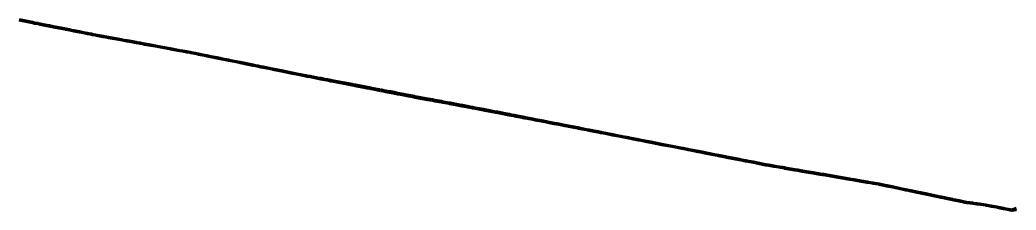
# Model space of a CAD drawing. Header units: metres. Extents: x 599858 to 604838, y 1147558 to 1148052.
# Drawn here: x 601561.7 to 601805.4, y 1147929.7 to 1147976.3 of the extents above; entities that cross this region are included whole.
import ezdxf

# ---------------------------------------------------------------- set-up
doc = ezdxf.new("R2010")
doc.units = ezdxf.units.M
doc.header["$MEASUREMENT"] = 0
doc.linetypes.add('DGN Style 5', pattern=[63.435643, 27.186704, -36.248939])
doc.layers.add('TF_T_---_Kabl-_2', color=5, linetype='DGN Style 5', lineweight=70)

msp = doc.modelspace()

# ---------------------------------------------------------------- linework, layer by layer
at = {"layer": 'TF_T_---_Kabl-_2'}
for points in [[(601805.4, 1147930.06, 42.047162), (601804.76, 1147929.83, 42.11), (601804.314404, 1147929.671474, 42.140834), (601803.97, 1147929.74, 42.14), (601802.5, 1147930.02, 42.15), (601802.31, 1147930.05, 42.14), (601801.91, 1147930.13, 42.11), (601801.1, 1147930.29, 42.08), (601800.62, 1147930.38, 42.09), (601799.28, 1147930.63, 42.08), (601798.68, 1147930.75, 42.08), (601798.35, 1147930.81, 42.08), (601797.93, 1147930.9, 42.1), (601797.897794, 1147930.89611, 42.098417), (601797.44, 1147930.97, 42.08), (601795.83, 1147931.2, 42.1), (601794.9, 1147931.33, 42.17), (601794.88, 1147931.34, 42.17), (601793.35, 1147931.56, 42.13), (601793.191252, 1147931.582718, 42.141309), (601792.88, 1147931.64, 42.15), (601792.52, 1147931.72, 42.16), (601792.03, 1147931.82, 42.14), (601791.92, 1147931.84, 42.14), (601790.19, 1147932.21, 42.17), (601789.98, 1147932.25, 42.18), (601789.82, 1147932.28, 42.17), (601788.66, 1147932.52, 42.18), (601787.15, 1147932.84, 42.15), (601786.94, 1147932.88, 42.14), (601786.21, 1147933.03, 42.15), (601783.63, 1147933.57, 42.22), (601783.3, 1147933.64, 42.21), (601783.26, 1147933.65, 42.21), (601782.39, 1147933.83, 42.26), (601782.03, 1147933.9, 42.25), (601781.08, 1147934.1, 42.26), (601780.06, 1147934.31, 42.2), (601779.66, 1147934.4, 42.21), (601778.71, 1147934.59, 42.12), (601778.42, 1147934.65, 42.13), (601777.48, 1147934.85, 42.16), (601775.1, 1147935.35, 42.15), (601773.86, 1147935.6, 42.13), (601773.66, 1147935.64, 42.14), (601771.94, 1147936, 42.2), (601771.88, 1147936.01, 42.21), (601771.85, 1147936.02, 42.2), (601771.383487, 1147936.118426, 42.174246), (601770.36, 1147936.3, 42.13), (601770.25, 1147936.31, 42.15), (601770.21, 1147936.32, 42.14), (601769.33, 1147936.47, 42.13), (601769.08, 1147936.51, 42.12), (601768.95, 1147936.54, 42.12), (601767.48, 1147936.79, 42.06), (601765.8, 1147937.08, 42.07), (601765, 1147937.22, 42.11), (601764.76, 1147937.26, 42.05), (601763.75, 1147937.43, 42.07), (601762.87, 1147937.58, 42.03), (601761.88, 1147937.75, 42.05), (601760.6, 1147937.97, 42.03), (601758.29, 1147938.37, 42.08), (601758.12, 1147938.4, 42.08), (601758.01, 1147938.42, 42.08), (601757.47, 1147938.51, 42.09), (601756.13, 1147938.74, 42.04), (601755.78, 1147938.8, 42.05), (601754.65, 1147938.99, 42.05), (601753.17, 1147939.25, 42.06), (601752.34, 1147939.39, 42.03), (601752.02, 1147939.44, 42.02), (601751.31, 1147939.57, 42.02), (601748.86, 1147939.99, 42.04), (601748.75, 1147940.01, 42.05), (601748.23, 1147940.1, 42.07), (601746.84, 1147940.33, 42.07), (601746.13, 1147940.46, 42.05), (601745.32, 1147940.6, 42.06), (601744.713581, 1147940.69639, 42.016298), (601744.16, 1147940.81, 41.98), (601743.34, 1147940.97, 41.99), (601741.1, 1147941.41, 41.99), (601739.91, 1147941.64, 41.99), (601739.24, 1147941.77, 41.97), (601738.26, 1147941.96, 41.97), (601737.71, 1147942.07, 41.96), (601736.8, 1147942.25, 41.94), (601734.58, 1147942.68, 41.9), (601734.28, 1147942.74, 41.91), (601732.61, 1147943.07, 41.94), (601732.58, 1147943.08, 41.94), (601732.54, 1147943.08, 41.95), (601732.47, 1147943.1, 41.94), (601732.04, 1147943.18, 41.94), (601729.25, 1147943.73, 41.9), (601728.6, 1147943.86, 41.89), (601727.69, 1147944.03, 41.89), (601727.66, 1147944.04, 41.89), (601727.65, 1147944.04, 41.89), (601727.64, 1147944.04, 41.89), (601725.3, 1147944.5, 41.85), (601725.15, 1147944.53, 41.84), (601724.96, 1147944.57, 41.84), (601723.94, 1147944.77, 41.82), (601723.7, 1147944.81, 41.81), (601723.68, 1147944.82, 41.81), (601723.65, 1147944.82, 41.81), (601721.24, 1147945.3, 41.73), (601718.68, 1147945.8, 41.75), (601717.61, 1147946.01, 41.75), (601716.03, 1147946.32, 41.73), (601715.03, 1147946.51, 41.69), (601713.68, 1147946.78, 41.69), (601713.01, 1147946.91, 41.75), (601711.72, 1147947.16, 41.76), (601711.71, 1147947.16, 41.76), (601710.8, 1147947.34, 41.76), (601710.67, 1147947.37, 41.78), (601709.52, 1147947.59, 41.79), (601709, 1147947.69, 41.78), (601708.62, 1147947.77, 41.77), (601706.71, 1147948.14, 41.76), (601704.17, 1147948.64, 41.75), (601703.87, 1147948.7, 41.75), (601703.85, 1147948.7, 41.75), (601703.84, 1147948.71, 41.75), (601703.82, 1147948.71, 41.75), (601703.17, 1147948.84, 41.72), (601703.08, 1147948.85, 41.68), (601701.34, 1147949.19, 41.68), (601700.96, 1147949.27, 41.71), (601700.3, 1147949.4, 41.71), (601699.19, 1147949.62, 41.7), (601698.84, 1147949.68, 41.69), (601698.76, 1147949.7, 41.69), (601698.47, 1147949.76, 41.68), (601698.36, 1147949.78, 41.68), (601698.14, 1147949.82, 41.68), (601696.75, 1147950.09, 41.65), (601695.91, 1147950.26, 41.62), (601695.1, 1147950.42, 41.66), (601695, 1147950.44, 41.66), (601693.89, 1147950.65, 41.63), (601693.53, 1147950.72, 41.63), (601693.06, 1147950.82, 41.62), (601692.42, 1147950.94, 41.65), (601691.19, 1147951.18, 41.64), (601691.01, 1147951.22, 41.64), (601690.95, 1147951.23, 41.65), (601690.9, 1147951.24, 41.64), (601690.48, 1147951.32, 41.67), (601689.75, 1147951.46, 41.69), (601689.65, 1147951.48, 41.69), (601689.28, 1147951.56, 41.7), (601687.76, 1147951.85, 41.64), (601687.2, 1147951.96, 41.65), (601686.25, 1147952.15, 41.62), (601685.36, 1147952.32, 41.65), (601685.16, 1147952.36, 41.67), (601684.75, 1147952.44, 41.65), (601684.71, 1147952.45, 41.65), (601684.6, 1147952.47, 41.66), (601682.63, 1147952.86, 41.68), (601682.57, 1147952.87, 41.69), (601681.94, 1147952.99, 41.69), (601681.46, 1147953.09, 41.67), (601681.39, 1147953.1, 41.67), (601680.36, 1147953.3, 41.69), (601678.54434, 1147953.662511, 41.684687), (601678.48, 1147953.67, 41.68), (601678.38, 1147953.69, 41.69), (601678.26, 1147953.71, 41.68), (601678.18, 1147953.73, 41.69), (601675.46, 1147954.25, 41.63), (601675.31, 1147954.28, 41.61), (601675.1, 1147954.32, 41.64), (601672.99, 1147954.72, 41.65), (601672.71, 1147954.77, 41.66), (601672.4, 1147954.83, 41.68), (601672.23, 1147954.87, 41.67), (601669.92, 1147955.31, 41.66), (601669.91, 1147955.31, 41.66), (601669.88, 1147955.31, 41.66), (601669.86, 1147955.32, 41.66), (601669.33, 1147955.42, 41.66), (601666.96, 1147955.87, 41.59), (601666.74, 1147955.91, 41.59), (601666.64, 1147955.93, 41.6), (601665.35, 1147956.18, 41.62), (601665.18, 1147956.21, 41.62), (601665.08, 1147956.23, 41.62), (601664.82, 1147956.28, 41.61), (601664.75, 1147956.29, 41.61), (601663.22, 1147956.58, 41.56), (601662.62, 1147956.7, 41.59), (601662.07, 1147956.8, 41.63), (601661.88, 1147956.84, 41.62), (601658.4, 1147957.5, 41.64), (601658.31, 1147957.52, 41.64), (601658.19, 1147957.54, 41.65), (601656.36, 1147957.89, 41.57), (601655.52, 1147958.05, 41.63), (601655.01, 1147958.15, 41.63), (601654.17, 1147958.31, 41.56), (601653.24, 1147958.49, 41.56), (601652.4, 1147958.65, 41.55), (601651.55, 1147958.81, 41.5), (601651.26, 1147958.87, 41.49), (601650.71, 1147958.97, 41.54), (601650.26, 1147959.06, 41.52), (601649.89, 1147959.13, 41.53), (601649.72, 1147959.16, 41.52), (601649.54, 1147959.19, 41.51), (601647.79, 1147959.53, 41.47), (601647.52, 1147959.58, 41.46), (601647.24, 1147959.63, 41.48), (601646.61, 1147959.75, 41.46), (601646.34, 1147959.81, 41.42), (601644.19, 1147960.22, 41.48), (601643.79, 1147960.29, 41.47), (601643.65, 1147960.32, 41.48), (601643.12, 1147960.42, 41.45), (601642.93, 1147960.46, 41.45), (601642.06, 1147960.62, 41.44), (601638.4, 1147961.32, 41.4), (601638.07, 1147961.38, 41.39), (601637.76, 1147961.44, 41.41), (601636.9, 1147961.61, 41.42), (601636.25, 1147961.73, 41.41), (601635.27, 1147961.92, 41.39), (601635.19, 1147961.93, 41.38), (601634.92, 1147961.98, 41.37), (601632.69, 1147962.41, 41.36), (601631.93, 1147962.56, 41.36), (601631.64, 1147962.61, 41.36), (601630.697736, 1147962.791253, 41.36884), (601629.4, 1147963.05, 41.37), (601628.28, 1147963.28, 41.35), (601626.37, 1147963.66, 41.42), (601626.1, 1147963.72, 41.42), (601623.48, 1147964.25, 41.33), (601623.41, 1147964.26, 41.33), (601623.36, 1147964.27, 41.33), (601621.21, 1147964.71, 41.46), (601621.1, 1147964.73, 41.46), (601621, 1147964.75, 41.47), (601620.91, 1147964.77, 41.48), (601620.57, 1147964.84, 41.47), (601619.97, 1147964.96, 41.41), (601619.73, 1147965.01, 41.43), (601619.33, 1147965.09, 41.44), (601618.77, 1147965.2, 41.44), (601615.93, 1147965.77, 41.38), (601615.54, 1147965.85, 41.36), (601614.98, 1147965.97, 41.34), (601613.26, 1147966.31, 41.31), (601612.97, 1147966.37, 41.32), (601612.72, 1147966.42, 41.3), (601611.15, 1147966.74, 41.27), (601610.65, 1147966.84, 41.28), (601610.63, 1147966.85, 41.28), (601609.86, 1147967, 41.26), (601608.42, 1147967.29, 41.26), (601607.43, 1147967.49, 41.21), (601606.8, 1147967.62, 41.22), (601605.39, 1147967.9, 41.23), (601605.23, 1147967.94, 41.22), (601604.52, 1147968.08, 41.2), (601604.04, 1147968.18, 41.21), (601603.225632, 1147968.341699, 41.164047), (601602.46, 1147968.48, 41.17), (601601.46, 1147968.67, 41.18), (601600.83, 1147968.78, 41.17), (601598.43, 1147969.23, 41.22), (601598.27, 1147969.26, 41.22), (601597.9, 1147969.33, 41.23), (601596.99, 1147969.49, 41.19), (601596.99, 1147969.5, 41.19), (601596.98, 1147969.5, 41.19), (601595.65, 1147969.74, 41.13), (601594.85, 1147969.89, 41.13), (601593.22, 1147970.19, 41.14), (601592.2, 1147970.38, 41.17), (601591.63, 1147970.49, 41.18), (601591.06, 1147970.59, 41.16), (601590.36, 1147970.72, 41.14), (601590.08, 1147970.78, 41.11), (601589.73, 1147970.84, 41.11), (601588.44, 1147971.08, 41.1), (601587.85, 1147971.19, 41.13), (601587.11, 1147971.32, 41.11), (601586.42, 1147971.45, 41.11), (601583.33, 1147972.03, 41.13), (601582.39, 1147972.2, 41.11), (601582.02, 1147972.27, 41.09), (601581.08, 1147972.44, 41.07), (601579.66, 1147972.71, 41.08), (601579.202851, 1147972.794918, 41.068813), (601578.85, 1147972.86, 41.06), (601578.2, 1147972.99, 41.08), (601577.58, 1147973.11, 41.07), (601576.29, 1147973.37, 41.02), (601574.87, 1147973.66, 41.07), (601574.31, 1147973.77, 41.05), (601573.84, 1147973.86, 41.07), (601573.33, 1147973.96, 41.01), (601573.02, 1147974.03, 40.99), (601572.87, 1147974.06, 40.99), (601572.76, 1147974.08, 40.99), (601572.6, 1147974.11, 40.97), (601570.8, 1147974.47, 40.94), (601570.27, 1147974.58, 40.99), (601569.12, 1147974.81, 41.06), (601568.88, 1147974.85, 41.05), (601568.85, 1147974.86, 41.05), (601568.73, 1147974.88, 41.06), (601567.36, 1147975.16, 41), (601566.33, 1147975.36, 40.99), (601566.11, 1147975.41, 40.97), (601565.28, 1147975.57, 40.94), (601564.74, 1147975.68, 40.93), (601562.73, 1147976.08, 40.94), (601561.47, 1147976.34, 40.95)], [(601561.47, 1147976.33, 40.95), (601562.72, 1147976.08, 40.94), (601564.74, 1147975.68, 40.93), (601565.28, 1147975.57, 40.94), (601566.11, 1147975.41, 40.97), (601566.32, 1147975.37, 40.98), (601567.36, 1147975.16, 41), (601568.73, 1147974.89, 41.05), (601568.85, 1147974.87, 41.05), (601568.89, 1147974.86, 41.05), (601569.14, 1147974.81, 41.06), (601570.26, 1147974.59, 40.99), (601570.8, 1147974.48, 40.94), (601572.58, 1147974.12, 40.97), (601572.76, 1147974.09, 40.98), (601572.87, 1147974.07, 40.99), (601573.03, 1147974.04, 40.99), (601573.36, 1147973.97, 41.01), (601573.86, 1147973.87, 41.07), (601574.31, 1147973.78, 41.05), (601574.84, 1147973.68, 41.07), (601576.29, 1147973.39, 41.01), (601577.6, 1147973.13, 41.07), (601578.19, 1147973.01, 41.07), (601578.86, 1147972.88, 41.06), (601579.411896, 1147972.766631, 41.071737), (601579.68, 1147972.72, 41.08), (601581.14, 1147972.45, 41.07), (601582.02, 1147972.29, 41.09), (601582.37, 1147972.23, 41.11), (601583.36, 1147972.05, 41.12), (601586.38, 1147971.49, 41.1), (601587.09, 1147971.36, 41.11), (601587.85, 1147971.22, 41.13), (601588.46, 1147971.11, 41.09), (601589.72, 1147970.88, 41.1), (601590.08, 1147970.81, 41.11), (601590.37, 1147970.76, 41.14), (601591.1, 1147970.62, 41.15), (601591.64, 1147970.52, 41.17), (601592.19, 1147970.42, 41.16), (601593.25, 1147970.23, 41.14), (601594.82, 1147969.94, 41.13), (601595.64, 1147969.79, 41.12), (601596.93, 1147969.55, 41.18), (601596.96, 1147969.54, 41.18), (601597.03, 1147969.53, 41.18), (601597.91, 1147969.37, 41.22), (601598.32, 1147969.3, 41.21), (601598.5, 1147969.26, 41.21), (601600.8, 1147968.84, 41.16), (601601.45, 1147968.72, 41.17), (601602.49, 1147968.53, 41.16), (601603.24, 1147968.39, 41.15), (601603.406677, 1147968.364559, 41.162349), (601604.09, 1147968.22, 41.2), (601604.49, 1147968.14, 41.2), (601605.23, 1147967.99, 41.22), (601605.39, 1147967.96, 41.22), (601606.86, 1147967.66, 41.21), (601607.4, 1147967.55, 41.21), (601608.27, 1147967.37, 41.25), (601609.82, 1147967.06, 41.25), (601610.64, 1147966.89, 41.27), (601610.67, 1147966.88, 41.27), (601611.2, 1147966.78, 41.26), (601612.7, 1147966.47, 41.29), (601612.97, 1147966.42, 41.32), (601613.3, 1147966.35, 41.3), (601614.96, 1147966.01, 41.33), (601615.55, 1147965.89, 41.35), (601615.97, 1147965.81, 41.37), (601618.69, 1147965.25, 41.43), (601619.31, 1147965.13, 41.43), (601619.75, 1147965.04, 41.42), (601619.98, 1147964.99, 41.4), (601620.64, 1147964.86, 41.47), (601620.86, 1147964.81, 41.47), (601621, 1147964.78, 41.46), (601621.14, 1147964.76, 41.45), (601621.29, 1147964.73, 41.44), (601623.35, 1147964.31, 41.32), (601623.43, 1147964.29, 41.32), (601623.53, 1147964.27, 41.32), (601626.08, 1147963.75, 41.41), (601626.53, 1147963.66, 41.41), (601628.28, 1147963.3, 41.35), (601629.32, 1147963.09, 41.37), (601630.907177, 1147962.772959, 41.36439), (601631.64, 1147962.63, 41.36), (601631.93, 1147962.57, 41.36), (601632.7, 1147962.42, 41.35), (601634.92, 1147961.98, 41.37), (601635.19, 1147961.93, 41.38), (601635.27, 1147961.91, 41.39), (601636.25, 1147961.72, 41.41), (601636.88, 1147961.6, 41.42), (601637.76, 1147961.42, 41.41), (601638.06, 1147961.37, 41.39), (601638.39, 1147961.3, 41.4), (601642.12, 1147960.57, 41.45), (601642.93, 1147960.41, 41.46), (601643.1, 1147960.38, 41.46), (601643.66, 1147960.27, 41.49), (601643.77, 1147960.24, 41.49), (601644.1, 1147960.18, 41.49), (601646.32, 1147959.74, 41.43), (601646.58, 1147959.69, 41.46), (601647.25, 1147959.56, 41.49), (601647.5, 1147959.51, 41.47), (601647.73, 1147959.47, 41.48), (601649.58, 1147959.11, 41.52), (601649.71, 1147959.08, 41.53), (601649.89, 1147959.04, 41.54), (601650.17, 1147958.99, 41.54), (601650.51, 1147958.92, 41.55), (601651.18, 1147958.79, 41.49), (601651.55, 1147958.72, 41.51), (601652.62, 1147958.51, 41.57), (601653.32, 1147958.37, 41.58), (601654.08, 1147958.22, 41.58), (601654.343684, 1147958.172804, 41.601955), (601654.76, 1147958.09, 41.64), (601655.59, 1147957.94, 41.63), (601656.33, 1147957.8, 41.58), (601658.25, 1147957.44, 41.66), (601658.32, 1147957.42, 41.66), (601661.45, 1147956.84, 41.64), (601662.04, 1147956.73, 41.64), (601662.05, 1147956.73, 41.64), (601662.65, 1147956.61, 41.6), (601663.16, 1147956.52, 41.58), (601664.8, 1147956.21, 41.63), (601664.81, 1147956.21, 41.63), (601664.84, 1147956.2, 41.63), (601665.17, 1147956.14, 41.62), (601665.68, 1147956.04, 41.63), (601666.63, 1147955.87, 41.61), (601666.7, 1147955.85, 41.6), (601666.86, 1147955.82, 41.61), (601668.69, 1147955.48, 41.65), (601669.8, 1147955.27, 41.66), (601669.86, 1147955.26, 41.66), (601669.91, 1147955.25, 41.66), (601669.93, 1147955.25, 41.66), (601672.2, 1147954.82, 41.67), (601672.4, 1147954.79, 41.68), (601672.71, 1147954.73, 41.66), (601673.03, 1147954.67, 41.65), (601675.09, 1147954.28, 41.64), (601675.3, 1147954.24, 41.61), (601675.46, 1147954.21, 41.64), (601678.15, 1147953.71, 41.69), (601678.24, 1147953.69, 41.68), (601678.38, 1147953.67, 41.69), (601678.49, 1147953.65, 41.68), (601678.731819, 1147953.595046, 41.684245), (601680.57, 1147953.24, 41.69), (601681.4, 1147953.08, 41.68), (601681.46, 1147953.07, 41.68), (601681.86, 1147952.99, 41.69), (601682.57, 1147952.86, 41.69), (601682.63, 1147952.84, 41.68), (601684.59, 1147952.46, 41.66), (601684.71, 1147952.44, 41.65), (601684.74, 1147952.43, 41.65), (601685.18, 1147952.35, 41.67), (601685.37, 1147952.31, 41.65), (601686.24, 1147952.14, 41.62), (601687.2, 1147951.96, 41.65), (601687.76, 1147951.85, 41.64), (601689.26, 1147951.56, 41.7), (601689.65, 1147951.48, 41.69), (601689.75, 1147951.46, 41.69), (601690.48, 1147951.32, 41.67), (601690.9, 1147951.24, 41.64), (601690.95, 1147951.23, 41.65), (601691.01, 1147951.22, 41.64), (601691.18, 1147951.18, 41.64), (601692.42, 1147950.95, 41.65), (601693.06, 1147950.82, 41.62), (601693.52, 1147950.73, 41.63), (601693.9, 1147950.66, 41.63), (601695, 1147950.44, 41.65), (601695.13, 1147950.42, 41.66), (601695.92, 1147950.27, 41.62), (601696.75, 1147950.11, 41.65), (601698.1, 1147949.84, 41.68), (601698.35, 1147949.8, 41.68), (601698.47, 1147949.77, 41.68), (601698.77, 1147949.71, 41.69), (601698.85, 1147949.7, 41.69), (601699.25, 1147949.62, 41.71), (601700.32, 1147949.41, 41.71), (601700.95, 1147949.29, 41.71), (601701.31, 1147949.22, 41.68), (601703.09, 1147948.88, 41.68), (601703.17, 1147948.86, 41.72), (601703.71, 1147948.75, 41.75), (601703.78, 1147948.74, 41.75), (601703.84, 1147948.73, 41.74), (601703.88, 1147948.72, 41.74), (601704.97, 1147948.51, 41.76), (601706.679479, 1147948.175905, 41.764094), (601706.72, 1147948.17, 41.76), (601708.67, 1147947.79, 41.77), (601709, 1147947.72, 41.78), (601709.45, 1147947.64, 41.79), (601710.66, 1147947.4, 41.78), (601710.8, 1147947.37, 41.76), (601711.68, 1147947.2, 41.76), (601711.71, 1147947.19, 41.76), (601711.77, 1147947.18, 41.76), (601713, 1147946.94, 41.75), (601713.69, 1147946.8, 41.69), (601715.02, 1147946.54, 41.69), (601716.04, 1147946.34, 41.73), (601717.6, 1147946.03, 41.75), (601718.72, 1147945.81, 41.75), (601721.26, 1147945.32, 41.73), (601723.69, 1147944.84, 41.81), (601723.72, 1147944.83, 41.81), (601724.92, 1147944.6, 41.84), (601725.13, 1147944.55, 41.84), (601725.31, 1147944.52, 41.85), (601727.63, 1147944.06, 41.89), (601727.65, 1147944.06, 41.89), (601727.68, 1147944.05, 41.89), (601727.77, 1147944.04, 41.89), (601728.62, 1147943.87, 41.89), (601729.23, 1147943.75, 41.9), (601731.87, 1147943.23, 41.94), (601732.45, 1147943.12, 41.94), (601732.53, 1147943.1, 41.95), (601732.58, 1147943.09, 41.94), (601732.63, 1147943.08, 41.94), (601734.28, 1147942.76, 41.91), (601734.59, 1147942.7, 41.9), (601736.78, 1147942.27, 41.94), (601737.72, 1147942.08, 41.96), (601738.26, 1147941.98, 41.97), (601739.22, 1147941.79, 41.97), (601739.91, 1147941.65, 41.99), (601741.13, 1147941.41, 41.99), (601743.34, 1147940.98, 41.98), (601744.17, 1147940.81, 41.97), (601744.902642, 1147940.668894, 42.028394), (601745.33, 1147940.6, 42.06), (601746.13, 1147940.46, 42.05), (601746.83, 1147940.34, 42.07), (601748.23, 1147940.1, 42.07), (601748.75, 1147940.01, 42.05), (601748.86, 1147939.99, 42.04), (601751.3, 1147939.57, 42.02), (601752.02, 1147939.45, 42.02), (601752.34, 1147939.39, 42.03), (601753.18, 1147939.25, 42.06), (601754.64, 1147939, 42.05), (601755.78, 1147938.81, 42.05), (601756.12, 1147938.75, 42.04), (601757.43, 1147938.52, 42.08), (601758.01, 1147938.42, 42.08), (601758.12, 1147938.4, 42.08), (601758.31, 1147938.37, 42.08), (601760.6, 1147937.98, 42.02), (601761.89, 1147937.76, 42.05), (601762.87, 1147937.59, 42.03), (601763.74, 1147937.44, 42.06), (601764.76, 1147937.27, 42.05), (601765.01, 1147937.23, 42.11), (601765.82, 1147937.09, 42.07), (601767.48, 1147936.8, 42.06), (601768.97, 1147936.55, 42.12), (601769.07, 1147936.53, 42.12), (601769.28, 1147936.49, 42.13), (601770.22, 1147936.33, 42.13), (601770.25, 1147936.33, 42.14), (601770.37, 1147936.31, 42.13), (601771.632501, 1147936.088558, 42.182603), (601771.84, 1147936.05, 42.19), (601771.89, 1147936.04, 42.2), (601771.97, 1147936.02, 42.2), (601773.66, 1147935.67, 42.14), (601773.86, 1147935.62, 42.12), (601775.13, 1147935.36, 42.15), (601777.48, 1147934.87, 42.16), (601778.44, 1147934.67, 42.13), (601778.74, 1147934.61, 42.12), (601779.66, 1147934.41, 42.2), (601780.1, 1147934.32, 42.2), (601781.21, 1147934.09, 42.26), (601782.03, 1147933.92, 42.26), (601782.34, 1147933.85, 42.26), (601783.26, 1147933.66, 42.2), (601783.31, 1147933.65, 42.21), (601783.65, 1147933.58, 42.22), (601786.22, 1147933.05, 42.14), (601786.95, 1147932.89, 42.14), (601787.16, 1147932.85, 42.15), (601788.63, 1147932.54, 42.18), (601789.82, 1147932.29, 42.17), (601789.99, 1147932.26, 42.18), (601790.2, 1147932.21, 42.17), (601791.92, 1147931.86, 42.14), (601792.03, 1147931.83, 42.14), (601792.53, 1147931.73, 42.16), (601792.88, 1147931.66, 42.15), (601793.340344, 1147931.556803, 42.134427), (601793.35, 1147931.56, 42.13), (601794.89, 1147931.35, 42.17), (601794.91, 1147931.35, 42.17), (601794.93, 1147931.35, 42.17), (601795.88, 1147931.22, 42.09), (601797.44, 1147931.02, 42.07), (601797.89, 1147930.96, 42.09), (601798.089227, 1147930.928567, 42.082194), (601798.36, 1147930.88, 42.07), (601798.72, 1147930.81, 42.07), (601799.38, 1147930.68, 42.07), (601800.61, 1147930.44, 42.08), (601801.12, 1147930.34, 42.07), (601801.86, 1147930.19, 42.1), (601802.33, 1147930.1, 42.13), (601802.55, 1147930.05, 42.14), (601803.96, 1147929.78, 42.14), (601804.464682, 1147929.675536, 42.135591), (601804.86, 1147929.74, 42.12), (601805.47, 1147929.82, 42.08)]]:
    msp.add_polyline3d(points, dxfattribs=at)

doc.saveas('drawing.dxf')
